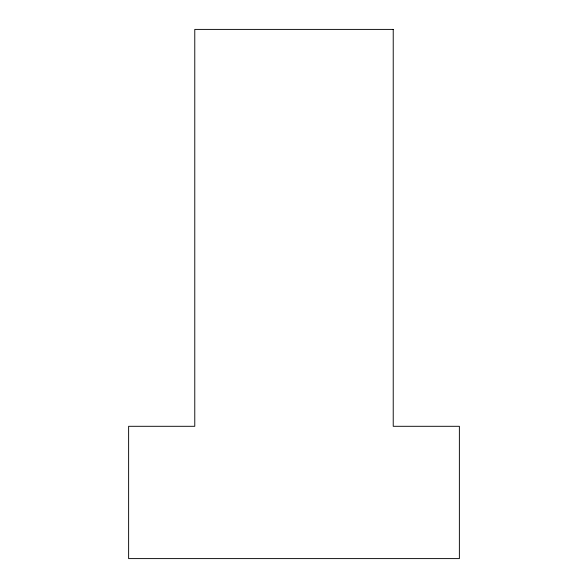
<?xml version="1.0" encoding="UTF-8"?>
<svg xmlns="http://www.w3.org/2000/svg" width="588" height="588" viewBox="0 0 588 588"><rect width="100%" height="100%" fill="white"/><g stroke="black" fill="none" stroke-linecap="round" stroke-linejoin="round"><path stroke-width="0.88" d="M393.225 29.4L194.775 29.4L194.775 426.3L128.625 426.3L128.625 558.6L459.375 558.6L459.375 426.3L393.225 426.3L393.225 29.4"/></g></svg>
